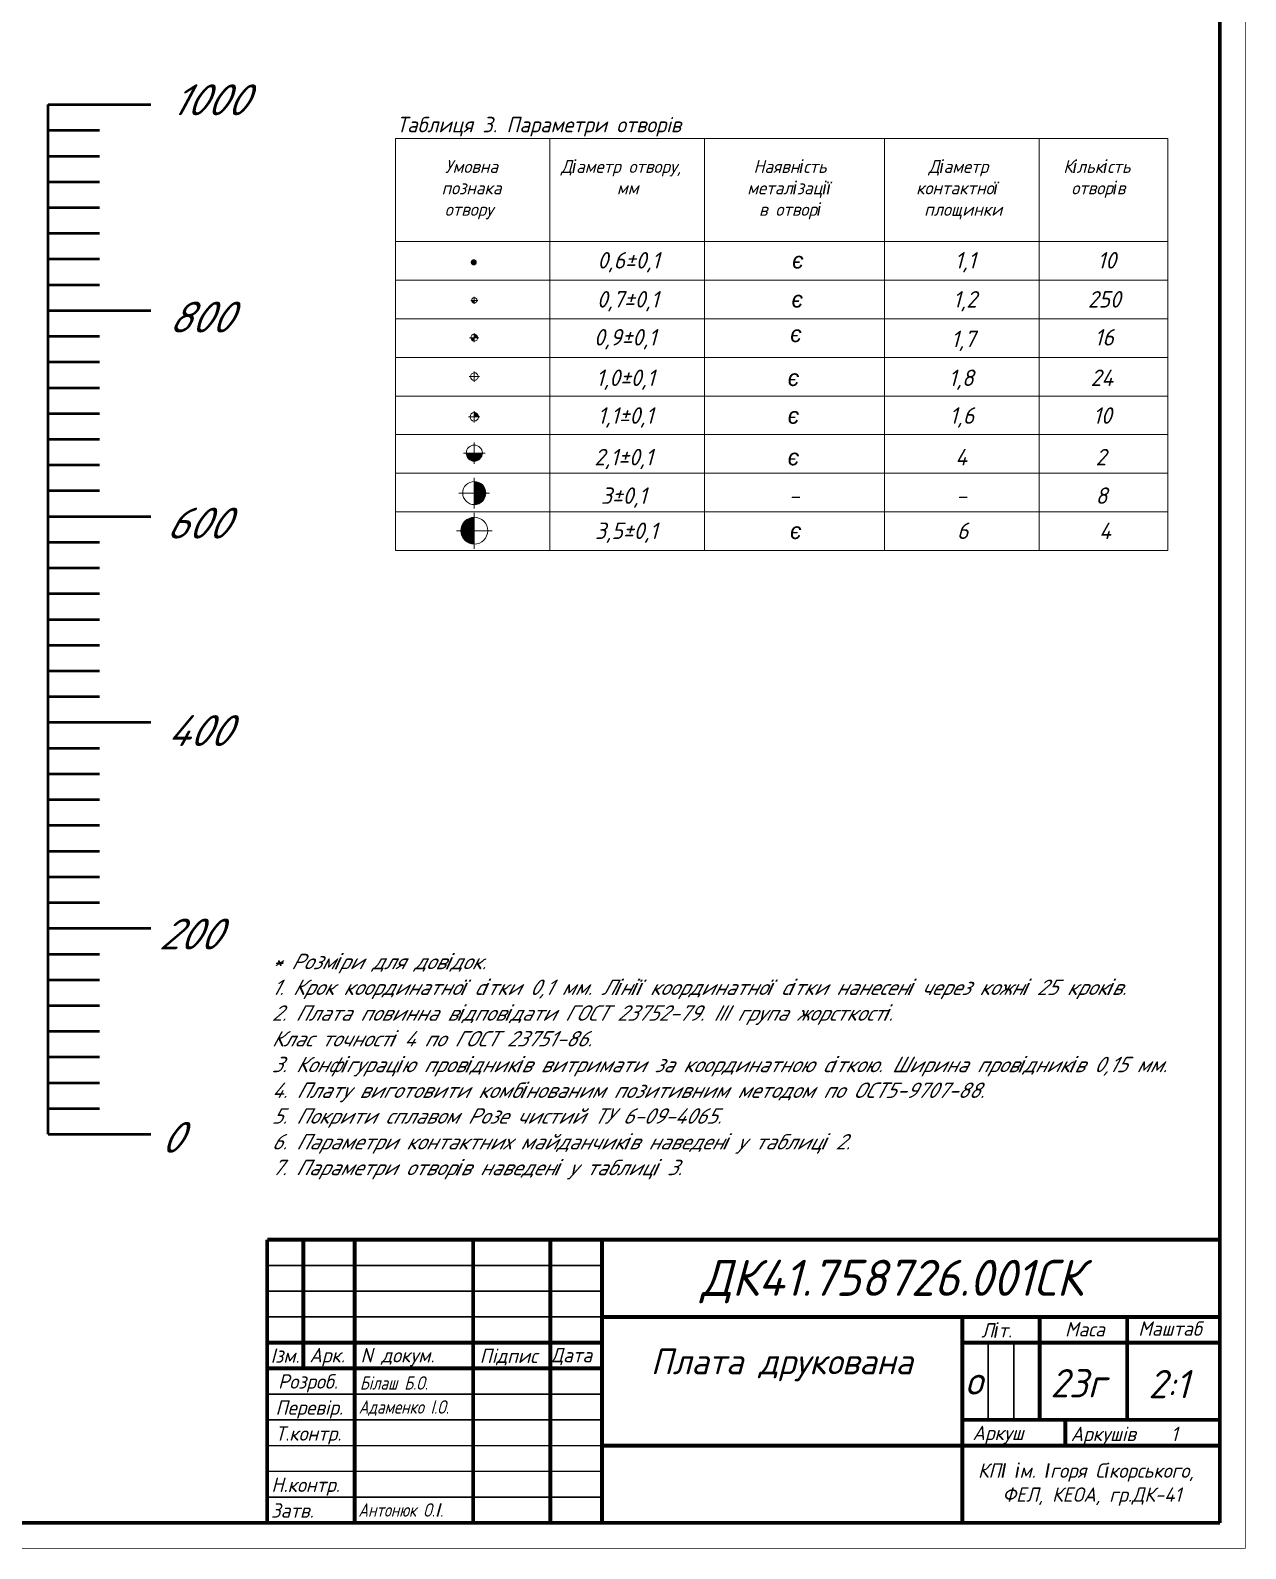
# Paper-space layout 'Layout1' of a CAD drawing. Header units: millimetres. Extents: x 0 to 841, y 0 to 594.
# Drawn here: x 605.1 to 841.1, y 0 to 294.9 of the extents above; entities that cross this region are included whole.
import ezdxf

# ---------------------------------------------------------------- set-up
doc = ezdxf.new("R2010")
doc.units = ezdxf.units.MM
doc.layers.get('0').update_dxf_attribs({"lineweight": 50})
for name, color, linetype in [('Mechanical3', 76, 'Continuous'), ('PDF _Геометрия', 7, 'Continuous'), ('PDF _Сплошная заливка', 7, 'Continuous')]:
    doc.layers.add(name, color=color, linetype=linetype)
doc.styles.add('Gost', font='gost.ttf', dxfattribs={"oblique": 15})
doc.styles.add('GOST-2.304_Type-B_italic', font='')
doc.styles.get('GOST-2.304_Type-B_italic').set_extended_font_data('GOST Common', italic=True)

psp = doc.layouts.get("Layout1")

# ---------------------------------------------------------------- hatches: boundary and pattern name
at = {"layer": 'PDF _Сплошная заливка', "transparency": 33554559}
for color, points in [(256, [(691.167, 250.448), (691.167, 250.448), (691.167, 250.448, -0.4142021), (691.765, 249.85), (691.765, 249.85), (691.765, 249.85), (691.765, 249.85, -0.4142021), (691.167, 249.252), (691.167, 249.252), (691.167, 249.252), (691.167, 249.252, -0.4142462), (690.569, 249.85), (690.569, 249.85), (690.569, 249.85), (690.569, 249.85, -0.4142462)]), (7, [(690.737, 242.466, 0.4142588), (691.26, 241.943), (691.26, 241.943), (691.26, 241.943), (691.26, 242.466), (691.26, 242.466)]), (7, [(690.587, 235.215, 0.4142189), (691.26, 234.543), (691.26, 234.543), (691.26, 234.543), (691.26, 235.215), (691.26, 235.215)]), (7, [(691.932, 235.215, 0.4141972), (691.26, 235.888), (691.26, 235.888), (691.26, 235.888), (691.26, 235.215), (691.26, 235.215)]), (7, [(692.082, 219.846, 0.1989153), (691.841, 220.427), (691.841, 220.427, 0.1989153), (691.26, 220.667), (691.26, 220.667), (691.26, 220.667), (691.26, 219.846), (691.26, 219.846)]), (7, [(689.691, 212.793, 0.4142252), (691.26, 211.224), (691.26, 211.224), (691.26, 211.224), (691.26, 212.793), (691.26, 212.793)]), (7, [(691.26, 211.224, 0.4142177), (692.829, 212.793), (692.829, 212.793), (692.829, 212.793), (691.26, 212.793), (691.26, 212.793)]), (7, [(693.502, 205.033, 0.1989214), (692.845, 206.618), (692.845, 206.618, 0.1989005), (691.261, 207.274), (691.261, 207.274), (691.261, 207.274), (691.261, 205.033), (691.261, 205.033)]), (7, [(691.261, 202.792, 0.1989258), (692.845, 203.448), (692.845, 203.448, 0.1989407), (693.502, 205.033), (693.502, 205.033), (693.502, 205.033), (691.261, 205.033), (691.261, 205.033)]), (7, [(691.261, 200.319, 0.1989141), (689.415, 199.554), (689.415, 199.554, 0.198894), (688.65, 197.708), (688.65, 197.708), (688.65, 197.708), (691.261, 197.708), (691.261, 197.708)]), (7, [(688.65, 197.708, 0.1989141), (689.415, 195.862), (689.415, 195.862, 0.1989141), (691.261, 195.098), (691.261, 195.098), (691.261, 195.098), (691.261, 197.708), (691.261, 197.708)])]:
    psp.add_hatch(color=color, dxfattribs=at).paths.add_polyline_path(points)

# ---------------------------------------------------------------- linework, layer by layer
for p, q in [((608.483, 270.5), (608.483, 280.5)), ((608.483, 280.5), (628.483, 280.5)), ((608.483, 275.5), (618.483, 275.5)), ((608.483, 260.5), (608.483, 270.5)), ((608.483, 270.5), (618.483, 270.5)), ((608.483, 265.5), (618.483, 265.5)), ((608.483, 250.5), (608.483, 260.5)), ((608.483, 260.5), (618.483, 260.5)), ((608.483, 255.5), (618.483, 255.5)), ((608.483, 240.5), (608.483, 250.5)), ((608.483, 250.5), (618.483, 250.5)), ((608.483, 245.5), (618.483, 245.5)), ((608.483, 230.5), (608.483, 240.5)), ((608.483, 240.5), (628.483, 240.5)), ((608.483, 235.5), (618.483, 235.5)), ((608.483, 220.5), (608.483, 230.5)), ((608.483, 230.5), (618.483, 230.5)), ((608.483, 225.5), (618.483, 225.5)), ((608.483, 210.5), (608.483, 220.5)), ((608.483, 220.5), (618.483, 220.5)), ((608.483, 215.5), (618.483, 215.5)), ((608.483, 200.5), (608.483, 210.5)), ((608.483, 210.5), (618.483, 210.5)), ((608.483, 205.5), (618.483, 205.5)), ((608.483, 190.5), (608.483, 200.5)), ((608.483, 200.5), (628.483, 200.5)), ((608.483, 195.5), (618.483, 195.5)), ((608.483, 180.5), (608.483, 190.5)), ((608.483, 190.5), (618.483, 190.5)), ((608.483, 185.5), (618.483, 185.5)), ((608.483, 170.5), (608.483, 180.5)), ((608.483, 180.5), (618.483, 180.5)), ((608.483, 175.5), (618.483, 175.5)), ((608.483, 160.5), (608.483, 170.5)), ((608.483, 170.5), (618.483, 170.5)), ((608.483, 165.5), (618.483, 165.5)), ((608.483, 150.5), (608.483, 160.5)), ((608.483, 160.5), (628.483, 160.5)), ((608.483, 155.5), (618.483, 155.5)), ((608.483, 140.5), (608.483, 150.5)), ((608.483, 150.5), (618.483, 150.5)), ((608.483, 145.5), (618.483, 145.5)), ((608.483, 130.5), (608.483, 140.5)), ((608.483, 140.5), (618.483, 140.5)), ((608.483, 135.5), (618.483, 135.5)), ((608.483, 120.5), (608.483, 130.5)), ((608.483, 130.5), (618.483, 130.5)), ((608.483, 125.5), (618.483, 125.5)), ((608.483, 110.5), (608.483, 120.5)), ((608.483, 120.5), (628.483, 120.5)), ((608.483, 115.5), (618.483, 115.5)), ((608.483, 100.5), (608.483, 110.5)), ((608.483, 110.5), (618.483, 110.5)), ((608.483, 105.5), (618.483, 105.5)), ((608.483, 90.5), (608.483, 100.5)), ((608.483, 100.5), (618.483, 100.5)), ((608.483, 95.5), (618.483, 95.5)), ((608.483, 80.5), (608.483, 90.5)), ((608.483, 90.5), (618.483, 90.5)), ((608.483, 85.5), (618.483, 85.5)), ((608.483, 80.5), (628.483, 80.5))]:
    psp.add_line(p, q)
at = {"color": 18, "lineweight": 40, "true_color": 0x000000}
for points, const_width in [([(0.05, 594.007), (841.007, 594.007), (841.007, 0.05), (0.05, 0.05), (0.05, 594.007)], 0.0991), ([(836.05, 5.007), (836.05, 589.007)], 0.749), ([(836.05, 60.007), (651.05, 60.007)], 0.749), ([(651.05, 60.007), (651.05, 5.007)], 0.749), ([(658.05, 60.007), (658.05, 35.007)], 0.749), ([(668.05, 5.007), (668.05, 60.007)], 0.749), ([(691.05, 60.007), (691.05, 5.007)], 0.749), ([(706.05, 5.007), (706.05, 60.007)], 0.749), ([(716.05, 60.007), (716.05, 5.007)], 0.749), ([(716.05, 55.007), (651.05, 55.007)], 0.3), ([(651.05, 50.007), (716.05, 50.007)], 0.3), ([(716.05, 45.007), (651.05, 45.007)], 0.3), ([(716.05, 45.007), (836.05, 45.007)], 0.749), ([(786.05, 45.007), (786.05, 5.007)], 0.749), ([(801.05, 25.007), (801.05, 45.007)], 0.749), ([(818.05, 45.007), (818.05, 25.007)], 0.749), ([(716.05, 40.007), (651.05, 40.007)], 0.749), ([(836.05, 40.007), (786.05, 40.007)], 0.749), ([(791.05, 25.007), (791.05, 40.007)], 0.3), ([(796.05, 40.007), (796.05, 25.007)], 0.3), ([(651.05, 35.007), (716.05, 35.007)], 0.749), ([(651.05, 30.007), (716.05, 30.007)], 0.3), ([(716.05, 25.007), (651.05, 25.007)], 0.3), ([(786.05, 25.007), (836.05, 25.007)], 0.749), ([(806.05, 25.007), (806.05, 20.007)], 0.749), ([(651.05, 20.007), (716.05, 20.007)], 0.3), ([(836.05, 20.007), (716.05, 20.007)], 0.749), ([(716.05, 15.007), (651.05, 15.007)], 0.3), ([(651.05, 10.007), (716.05, 10.007)], 0.3), ([(836.05, 5.007), (8.05, 5.007)], 0.749)]:
    psp.add_lwpolyline(points, dxfattribs=dict(at, const_width=const_width))
at = {"layer": 'Mechanical3'}
psp.add_line((608.483, 80.5), (628.483, 80.5), dxfattribs=at)
at = {"layer": 'PDF _Геометрия', "lineweight": 9}
for points in [[(691.957, 242.466), (690.562, 242.466)], [(691.26, 241.769), (691.26, 243.163)], [(691.259, 234.319), (691.259, 236.111)], [(692.156, 235.215), (690.363, 235.215)], [(692.256, 227.663), (690.264, 227.663)], [(691.26, 226.667), (691.26, 228.659)], [(692.356, 219.846), (690.164, 219.846)], [(691.26, 218.75), (691.26, 220.941)], [(693.352, 212.793), (689.168, 212.793)], [(691.26, 210.701), (691.26, 214.884)], [(691.26, 202.044), (691.26, 208.021)], [(694.249, 205.033), (688.272, 205.033)], [(691.26, 194.228), (691.26, 201.188)], [(694.741, 197.708), (687.78, 197.708)]]:
    psp.add_lwpolyline(points, dxfattribs=at)
for points in [[(691.783, 242.466, 0.4140361), (691.26, 242.989, 0.4138106), (690.737, 242.466, 0.4138106), (691.26, 241.943, 0.4140361)], [(691.932, 235.215, 0.4144013), (691.259, 235.887, 0.4142259), (690.587, 235.215, 0.4144013), (691.259, 234.543, 0.4145768)], [(692.007, 227.663, 0.4145109), (691.26, 228.411, 0.414158), (690.512, 227.663, 0.414158), (691.26, 226.916, 0.4145109)], [(692.082, 219.846, 0.4142795), (691.26, 220.667, 0.4141361), (690.438, 219.846, 0.414136), (691.26, 219.024, 0.4142795)], [(692.829, 212.793, 0.4140537), (691.26, 214.361, 0.4139785), (689.691, 212.793, 0.4140537), (691.26, 211.224, 0.414129)], [(693.502, 205.033, 0.4143932), (691.26, 207.274, 0.4142756), (689.019, 205.033, 0.414158), (691.26, 202.792, 0.4142756)], [(693.871, 197.708, 0.4142588), (691.26, 200.318, 0.4142137), (688.65, 197.708, 0.414158), (691.26, 195.098, 0.4142032)]]:
    psp.add_lwpolyline(points, format="xyb", close=True, dxfattribs=at)
at = {"layer": 'PDF _Сплошная заливка', "lineweight": 20}
for p, q in [((825.956, 273.883), (675.956, 273.883)), ((675.956, 273.883), (675.956, 253.883)), ((705.956, 273.883), (705.956, 253.883)), ((735.956, 273.883), (735.956, 253.883)), ((770.956, 273.883), (770.956, 253.883)), ((800.956, 273.883), (800.956, 253.883)), ((825.956, 253.883), (825.956, 273.883)), ((675.956, 253.883), (675.956, 246.383)), ((675.956, 253.883), (825.956, 253.883)), ((705.956, 246.383), (705.956, 253.883)), ((735.956, 246.383), (735.956, 253.883)), ((770.956, 246.383), (770.956, 253.883)), ((800.956, 246.383), (800.956, 253.883)), ((825.956, 246.383), (825.956, 253.883)), ((675.956, 246.383), (825.956, 246.383)), ((675.956, 246.383), (675.956, 238.883)), ((705.956, 238.883), (705.956, 246.383)), ((735.956, 238.883), (735.956, 246.383)), ((770.956, 238.883), (770.956, 246.383)), ((800.956, 238.883), (800.956, 246.383)), ((825.956, 238.883), (825.956, 246.383)), ((675.956, 238.883), (825.956, 238.883)), ((675.956, 238.883), (675.956, 231.383)), ((705.956, 231.383), (705.956, 238.883)), ((735.956, 231.383), (735.956, 238.883)), ((770.956, 231.383), (770.956, 238.883)), ((800.956, 231.383), (800.956, 238.883)), ((825.956, 231.383), (825.956, 238.883)), ((675.956, 231.383), (825.956, 231.383)), ((675.956, 231.383), (675.956, 223.883)), ((705.956, 223.883), (705.956, 231.383)), ((735.956, 223.883), (735.956, 231.383)), ((770.956, 223.883), (770.956, 231.383)), ((800.956, 223.883), (800.956, 231.383)), ((825.956, 223.883), (825.956, 231.383)), ((675.956, 223.883), (825.956, 223.883)), ((675.956, 223.883), (675.956, 216.383)), ((705.956, 216.383), (705.956, 223.883)), ((735.956, 216.383), (735.956, 223.883)), ((770.956, 216.383), (770.956, 223.883)), ((800.956, 216.383), (800.956, 223.883)), ((825.956, 216.383), (825.956, 223.883)), ((675.956, 216.383), (825.956, 216.383)), ((675.956, 216.383), (675.956, 208.883)), ((705.956, 208.883), (705.956, 216.383)), ((735.956, 208.883), (735.956, 216.383)), ((770.956, 208.883), (770.956, 216.383)), ((800.956, 208.883), (800.956, 216.383)), ((825.956, 208.883), (825.956, 216.383)), ((675.956, 208.883), (825.956, 208.883)), ((675.956, 208.883), (675.956, 201.383)), ((705.956, 201.383), (705.956, 208.883)), ((735.956, 201.383), (735.956, 208.883)), ((770.956, 201.383), (770.956, 208.883)), ((800.956, 201.383), (800.956, 208.883)), ((825.956, 201.383), (825.956, 208.883)), ((675.956, 201.383), (825.956, 201.383)), ((675.956, 201.383), (675.956, 193.883)), ((705.956, 193.883), (705.956, 201.383)), ((735.956, 193.883), (735.956, 201.383)), ((770.956, 193.883), (770.956, 201.383)), ((800.956, 193.883), (800.956, 201.383)), ((825.956, 193.883), (825.956, 201.383)), ((675.956, 193.883), (825.956, 193.883))]:
    psp.add_line(p, q, dxfattribs=at)

# ---------------------------------------------------------------- texts
at = {"char_height": 6, "attachment_point": 1, "style": 'Gost'}
for s, width, insert in [('{\\fGOST type B|b0|i1|c204|p34;1000}', 15.88495, (632.349, 284.414)), ('{\\fGOST type B|b0|i1|c204|p34;800}', 15.88495, (631.787, 242.214)), ('{\\fGOST type B|b0|i1|c204|p34;600}', 15.88495, (631.355, 202.193)), ('{\\fGOST type B|b0|i1|c204|p34;400}', 15.88495, (631.489, 161.9)), ('{\\fGOST type B|b0|i1|c204|p34;200}', 15.88495, (629.954, 122.383)), ('{\\fGOST type B|b0|i1|c204|p34;0}', 5.5, (630.302, 82.897))]:
    psp.add_mtext_dynamic_manual_height_columns(s, width=width, gutter_width=17.5, heights=[0], dxfattribs=dict(at, insert=insert))
at = {"lineweight": 40, "attachment_point": 1}
for s, width, heights, insert, char_height, style in [('{\\fGOST type B|b0|i1|c204|p34;Таблиця 3}. Параметри отворів', 77.2439, [0], (676.181, 278.103), 3, 'GOST-2.304_Type-B_italic'), ('\\pi15;\\P\\pi9.6437;{\\fGOST type B|b0|i1|c204|p34;Умовна \\P\\pi8.9613;познака\\P\\pi9.5713;отвору}', 30, [20], (675.956, 273.883), 2.5, 'GOST-2.304_Type-B_italic'), ('\\pi15;\\P\\pi2.1406;{\\fGOST type B|b0|i1|c204|p34;Д\\fArial|b0|i1|c204|p34;і\\fGOST type B|b0|i1|c204|p34;аметр отвору,\\P\\pi12.993;мм}', 30, [20], (705.956, 273.883), 2.5, 'GOST-2.304_Type-B_italic'), ('\\pi17.208;{\\fGOST type B|b0|i1|c204|p34;\\P\\pi9.5426;Наявн\\fArial|b0|i1|c204|p34;і\\fGOST type B|b0|i1|c204|p34;сть \\P\\pi8.3123;метал\\fArial|b0|i1|c204|p34;і\\fGOST type B|b0|i1|c204|p34;зац\\fArial|b0|i1|c204|p34;ії\\fGOST type B|b0|i1|c204|p34;\\P\\pi10.603;в отвор\\fArial|b0|i1|c204|p34;і}', 34.41672, [29.974], (735.956, 273.883), 2.5, 'GOST-2.304_Type-B_italic'), ('\\pi15;\\P\\pi8.5126;{\\fGOST type B|b0|i1|c204|p34;Д\\fArial|b0|i1|c204|p34;і\\fGOST type B|b0|i1|c204|p34;аметр \\P\\pi6.1078;контактно\\fArial|b0|i1|c204|p34;ї\\fGOST type B|b0|i1|c204|p34; \\P\\pi7.6724;площинки}', 30, [29.974], (770.956, 273.883), 2.5, 'GOST-2.304_Type-B_italic'), ('\\pi12.24;{\\fGOST type B|b0|i1|c204|p34;\\P\\pi4.6961;К\\fArial|b0|i1|c204|p34;і\\fGOST type B|b0|i1|c204|p34;льк\\fArial|b0|i1|c204|p34;і\\fGOST type B|b0|i1|c204|p34;сть \\P\\pi6.2587;отвор\\fArial|b0|i1|c204|p34;і\\fGOST type B|b0|i1|c204|p34;в}', 24.4791, [29.974], (800.956, 273.883), 2.5, 'GOST-2.304_Type-B_italic'), ('\\pi15;\\P\\pi8.6803;{\\fGOST type B|b0|i1|c204|p34;\\H1.6x;0,6±0,1}', 30, [9.615], (706.509, 255.174), 2, 'GOST-2.304_Type-B_italic'), ('\\pi17.5;\\P\\pi16.487;{\\fArial|b0|i1|c204|p34;\\H1.6x;є}', 35, [9.615], (736.509, 255.174), 2, 'GOST-2.304_Type-B_italic'), ('\\pi12.5;{\\fGOST type B|b0|i1|c204|p34;\\P\\pi10.777;\\H1.6x;10}', 25, [9.615], (801.509, 255.174), 2, 'GOST-2.304_Type-B_italic'), ('\\pi15;\\P\\pi8.6803;{\\fGOST type B|b0|i1|c204|p34;\\H1.6x;0,7±0,1}', 30, [9.615], (706.399, 247.598), 2, 'GOST-2.304_Type-B_italic'), ('\\pi17.5;\\P\\pi16.487;{\\fArial|b0|i1|c204|p34;\\H1.6x;є}', 35, [9.615], (736.399, 247.598), 2, 'GOST-2.304_Type-B_italic'), ('\\pi12.5;\\P\\pi9.0137;{\\fGOST type B|b0|i1|c204|p34;\\H1.6x;250}', 25, [9.615], (801.399, 247.598), 2, 'GOST-2.304_Type-B_italic'), ('\\pi15;\\P\\pi8.6803;{\\fGOST type B|b0|i1|c204|p34;\\H1.6x;0,9±0,1}', 30, [9.615], (705.837, 240.224), 2, 'GOST-2.304_Type-B_italic'), ('\\pi17.5;\\P\\pi16.487;{\\fArial|b0|i1|c204|p34;\\H1.6x;є}', 35, [9.615], (736.145, 240.889), 2, 'GOST-2.304_Type-B_italic'), ('\\pi12.5;\\P\\pi10.883;{\\fGOST type B|b0|i1|c204|p34;\\H1.6x;16}', 25, [9.615], (800.837, 240.224), 2, 'GOST-2.304_Type-B_italic'), ('\\pi15;\\P\\pi9.2597;{\\fGOST type B|b0|i1|c204|p34;\\H1.6x;1,0±0,1}', 30, [9.615], (705.66, 232.359), 2, 'GOST-2.304_Type-B_italic'), ('\\pi17.5;\\P\\pi16.487;{\\fArial|b0|i1|c204|p34;\\H1.6x;є}', 35, [9.615], (735.66, 232.359), 2, 'GOST-2.304_Type-B_italic'), ('\\pi15;\\P\\pi12.734;{\\fGOST type B|b0|i1|c204|p34;\\H1.6x;1,8}', 30, [9.615], (770.66, 232.359), 2, 'GOST-2.304_Type-B_italic'), ('\\pi12.5;{\\fGOST type B|b0|i1|c204|p34;\\P\\pi10.289;\\H1.6x;24}', 25, [9.615], (800.66, 232.359), 2, 'GOST-2.304_Type-B_italic'), ('\\pi15;\\P\\pi9.5765;{\\fGOST type B|b0|i1|c204|p34;\\H1.6x;1,1±0,1}', 30, [9.615], (705.66, 225.024), 2, 'GOST-2.304_Type-B_italic'), ('\\pi15;\\P\\pi12.908;{\\fGOST type B|b0|i1|c204|p34;\\H1.6x;1,6}', 30, [9.615], (770.66, 225.024), 2, 'GOST-2.304_Type-B_italic'), ('\\pi12.5;{\\fGOST type B|b0|i1|c204|p34;\\P\\pi10.777;\\H1.6x;10}', 25, [9.615], (800.66, 225.024), 2, 'GOST-2.304_Type-B_italic'), ('\\pi17.5;\\P\\pi16.487;{\\fArial|b0|i1|c204|p34;\\H1.6x;є}', 35, [9.615], (735.66, 225.024), 2, 'GOST-2.304_Type-B_italic'), ('\\pi15;\\P\\pi8.9225;{\\fGOST type B|b0|i1|c204|p34;\\H1.6x;2,1±0,1}', 30, [9.615], (705.66, 216.949), 2, 'GOST-2.304_Type-B_italic'), ('\\pi17.5;\\P\\pi16.487;{\\fArial|b0|i1|c204|p34;\\H1.6x;є}', 35, [9.615], (735.66, 216.949), 2, 'GOST-2.304_Type-B_italic'), ('\\pi15;\\P\\pi14.009;{\\fGOST type B|b0|i1|c204|p34;\\H1.6x;4}', 30, [9.615], (770.66, 216.949), 2, 'GOST-2.304_Type-B_italic'), ('\\pi12.5;{\\fGOST type B|b0|i1|c204|p34;\\P\\pi11.254;\\H1.6x;2}', 25, [9.615], (800.66, 216.949), 2, 'GOST-2.304_Type-B_italic'), ('\\pi15;\\P\\pi10.205;{\\fGOST type B|b0|i1|c204|p34;\\H1.6x;3±0,1}', 30, [9.615], (705.66, 209.467), 2, 'GOST-2.304_Type-B_italic'), ('\\pi17.5;\\P\\pi16.686;{\\fGOST type B|b0|i1|c204|p34;\\H1.6x;-}', 35, [9.615], (735.66, 209.467), 2, 'GOST-2.304_Type-B_italic'), ('\\pi15;\\P\\pi14.186;{\\fGOST type B|b0|i1|c204|p34;\\H1.6x;-}', 30, [9.615], (770.66, 209.467), 2, 'GOST-2.304_Type-B_italic'), ('\\pi12.5;{\\fGOST type B|b0|i1|c204|p34;\\P\\pi11.265;\\H1.6x;8}', 25, [9.615], (800.66, 209.467), 2, 'GOST-2.304_Type-B_italic'), ('\\pi15;\\P\\pi8.6204;{\\fGOST type B|b0|i1|c204|p34;\\H1.6x;3,5±0,1}', 30, [9.615], (706.104, 202.637), 2, 'GOST-2.304_Type-B_italic'), ('\\pi17.5;\\P\\pi16.487;{\\fArial|b0|i1|c204|p34;\\H1.6x;є}', 35, [9.615], (736.104, 202.637), 2, 'GOST-2.304_Type-B_italic'), ('\\pi15;\\P\\pi13.907;{\\fGOST type B|b0|i1|c204|p34;\\H1.6x;6}', 30, [9.615], (771.104, 202.637), 2, 'GOST-2.304_Type-B_italic'), ('\\pi12.5;{\\fGOST type B|b0|i1|c204|p34;\\P\\pi11.509;\\H1.6x;4}', 25, [9.615], (801.104, 202.637), 2, 'GOST-2.304_Type-B_italic'), ('{\\fGOST type B|b0|i1|c204|p34;* Розм\\fArial|b0|i1|c204|p34;і\\fGOST type B|b0|i1|c204|p34;ри для дов\\fArial|b0|i1|c204|p34;і\\fGOST type B|b0|i1|c204|p34;док.\\P1. Крок координатно\\fArial|b0|i1|c204|p34;ї\\fGOST type B|b0|i1|c204|p34; с\\fArial|b0|i1|c204|p34;і\\fGOST type B|b0|i1|c204|p34;тки 0,1 мм. Л\\fArial|b0|i1|c204|p34;і\\fGOST type B|b0|i1|c204|p34;н\\fArial|b0|i1|c204|p34;ії\\fGOST type B|b0|i1|c204|p34; координатно\\fArial|b0|i1|c204|p34;ї\\fGOST type B|b0|i1|c204|p34; с\\fArial|b0|i1|c204|p34;і\\fGOST type B|b0|i1|c204|p34;тки нанесен\\fArial|b0|i1|c204|p34;і\\fGOST type B|b0|i1|c204|p34; через кожн\\fArial|b0|i1|c204|p34;і\\fGOST type B|b0|i1|c204|p34; 25 крок\\fArial|b0|i1|c204|p34;і\\fGOST type B|b0|i1|c204|p34;в.\\P2. Плата повинна в\\fArial|b0|i1|c204|p34;і\\fGOST type B|b0|i1|c204|p34;дпов\\fArial|b0|i1|c204|p34;і\\fGOST type B|b0|i1|c204|p34;дати ГОСТ 23752-79. III група жорсткост\\fArial|b0|i1|c204|p34;і\\fGOST type B|b0|i1|c204|p34;.\\PКлас точност\\fArial|b0|i1|c204|p34;і\\fGOST type B|b0|i1|c204|p34; 4 по ГОСТ 23751-86. \\P3. Конф\\fArial|b0|i1|c204|p34;і\\fGOST type B|b0|i1|c204|p34;гурац\\fArial|b0|i1|c204|p34;і\\fGOST type B|b0|i1|c204|p34;ю пров\\fArial|b0|i1|c204|p34;і\\fGOST type B|b0|i1|c204|p34;дник\\fArial|b0|i1|c204|p34;і\\fGOST type B|b0|i1|c204|p34;в витримати за координатною с\\fArial|b0|i1|c204|p34;і\\fGOST type B|b0|i1|c204|p34;ткою. Ширина пров\\fArial|b0|i1|c204|p34;і\\fGOST type B|b0|i1|c204|p34;дник\\fArial|b0|i1|c204|p34;і\\fGOST type B|b0|i1|c204|p34;в 0,15 мм.\\P4. Плату виготовити комб\\fArial|b0|i1|c204|p34;і\\fGOST type B|b0|i1|c204|p34;нованим позитивним методом по ОСТ5-9707-88.\\P5. Покрити сплавом Розе чистий ТУ 6-09-4065.\\P6. Параметри контактних майданчик\\fArial|b0|i1|c204|p34;і\\fGOST type B|b0|i1|c204|p34;в наведен\\fArial|b0|i1|c204|p34;і\\fGOST type B|b0|i1|c204|p34; у таблиц\\fArial|b0|i1|c204|p34;і\\fGOST type B|b0|i1|c204|p34; 2.\\P7. Параметри отвор\\fArial|b0|i1|c204|p34;і\\fGOST type B|b0|i1|c204|p34;в наведен\\fArial|b0|i1|c204|p34;і\\fGOST type B|b0|i1|c204|p34; у таблиц\\fArial|b0|i1|c204|p34;і\\fGOST type B|b0|i1|c204|p34; 3.}', 177.75188, [0], (651.905, 115.539), 3, 'Gost')]:
    psp.add_mtext_dynamic_manual_height_columns(s, width=width, gutter_width=12.5, heights=heights, dxfattribs=dict(at, insert=insert, char_height=char_height, style=style))
at = {"lineweight": 40}
note = psp.add_mtext_dynamic_manual_height_columns('\\pi15;\\P\\pi13.062;{\\fGOST type B|b0|i1|c204|p34;\\H1.6x;1,1\\P\\pi15;}', width=30, gutter_width=12.5, heights=[9.615, 0], dxfattribs=dict(at, insert=(771.509, 255.174), char_height=2, attachment_point=1, style='GOST-2.304_Type-B_italic'))
note = psp.add_mtext_dynamic_manual_height_columns('\\pi15;\\P\\pi12.824;{\\fGOST type B|b0|i1|c204|p34;\\H1.6x;1,2\\P\\pi15;}', width=30, gutter_width=12.5, heights=[9.615, 0], dxfattribs=dict(at, insert=(771.399, 247.598), char_height=2, attachment_point=1, style='GOST-2.304_Type-B_italic'))
for column, words in zip(note.columns.linked_columns, ['\\pi15;']):
    column.text = words
note = psp.add_mtext_dynamic_manual_height_columns('\\pi15;\\P\\pi12.731;{\\fGOST type B|b0|i1|c204|p34;\\H1.6x;1,7\\P\\pi15;}', width=30, gutter_width=12.5, heights=[9.615, 0], dxfattribs=dict(at, insert=(771.145, 239.906), char_height=2, attachment_point=1, style='GOST-2.304_Type-B_italic'))
for column, words in zip(note.columns.linked_columns, ['\\pi15;']):
    column.text = words
at = {"color": 18, "true_color": 0x000000, "attachment_point": 1}
for s, width, heights, insert, char_height, style in [('\\pi20.285;{\\fGOST type B|b0|i1|c204|p34;ДК41.758726.001СК}', 120, [19.892], (714.999, 56.102), 7, 'GOST-2.304_Type-B_italic'), ('\\pi5.3449;{\\fGOST type B|b0|i1|c204|p34;Л\\fArial|b0|i1|c204|p34;і\\fGOST type B|b0|i1|c204|p34;т.}', 17.43543, [0], (784.37, 43.806), 2.8, 'GOST-2.304_Type-B_italic'), ('\\pi4.6573;{\\fGOST type B|b0|i1|c204|p34;Маса}', 17.43543, [0], (801.312, 44.006), 2.8, 'GOST-2.304_Type-B_italic'), ('\\pi1.8959;{\\fGOST type B|b0|i1|c204|p34;Маштаб}', 17.43543, [0], (818.312, 44.139), 2.8, 'GOST-2.304_Type-B_italic'), ('{\\fGOST type B|b0|i1|c204|p34;Ізм.}', 9.99997, [0], (651.719, 38.889), 2.8, 'GOST-2.304_Type-B_italic'), ('{\\fGOST type B|b0|i1|c204|p34;Арк.}', 9.99997, [0], (659.242, 38.972), 2.8, 'GOST-2.304_Type-B_italic'), ('{\\fGOST type B|b0|i1|c204|p34;N докум.}', 18.27512, [0], (669.192, 38.972), 2.8, 'GOST-2.304_Type-B_italic'), ('{\\fGOST type B|b0|i1|c204|p34;Підпис}', 9.99997, [0], (692.309, 38.852), 2.8, 'GOST-2.304_Type-B_italic'), ('{\\fGOST type B|b0|i1|c204|p34;Дата}', 9.99997, [0], (706.102, 38.997), 2.8, 'GOST-2.304_Type-B_italic'), ('\\pi8.4419;{\\fGOST type B|b0|i1|c204|p34;\\H1.4286x;Плата друкована\\H0.7x; }', 70.00008, [0], (717.101, 38.867), 3.5, 'GOST-2.304_Type-B_italic'), ('{\\fGOST type B|b0|i1|c204|p34;Розроб.}', 9.99997, [0], (653.158, 33.873), 2.8, 'GOST-2.304_Type-B_italic'), ('Білаш Б.О.', 25.78352, [3.305], (669.047, 33.476), 2.6, 'Gost'), ('\\pi1.3499;{\\fGOST type B|b0|i1|c204|p34;о}', 6.24713, [0], (785.252, 35.404), 5.5, 'GOST-2.304_Type-B_italic'), ('\\pi2.0041;{\\fGOST type B|b0|i1|c204|p34;2\\fGOST type B|b0|i1|c0|p34;3\\fGOST type B|b0|i1|c204|p34;г}', 17.43543, [0], (801.132, 34.882), 5.5, 'GOST-2.304_Type-B_italic'), ('{\\fGOST type B|b0|i1|c204|p34;2:1}', 17.43543, [0], (822.181, 34.713), 5.5, 'GOST-2.304_Type-B_italic'), ('{\\fGOST type B|b0|i1|c204|p34;Перевір.}', 9.99997, [0], (652.664, 28.812), 2.8, 'GOST-2.304_Type-B_italic'), ('Адаменко І.О.', 23.33273, [0], (668.799, 28.812), 2.6, 'Gost'), ('{\\fGOST type B|b0|i1|c204|p34;Т.контр.}', 9.99997, [0], (652.637, 23.773), 2.8, 'GOST-2.304_Type-B_italic'), ('{\\fGOST type B|b0|i1|c204|p34; Аркуш }', 19.03943, [0], (786.312, 23.873), 2.8, 'GOST-2.304_Type-B_italic'), ('{\\fGOST type B|b0|i1|c204|p34;Аркушів    1}', 28.47472, [0], (807.084, 23.68), 2.8, 'GOST-2.304_Type-B_italic'), ('\\pi3.9079;{\\fGOST type B|b0|i1|c204|p34;КП\\fArial|b0|i1|c204|p34;І\\fGOST type B|b0|i1|c204|p34; \\fArial|b0|i1|c204|p34;і\\fGOST type B|b0|i1|c204|p34;м. \\fArial|b0|i1|c204|p34;І\\fGOST type B|b0|i1|c204|p34;горя С\\fArial|b0|i1|c204|p34;і\\fGOST type B|b0|i1|c204|p34;корського, \\P\\pi8.6646;ФЕЛ, КЕОА, гр.ДК-41}', 53.32719, [9.746], (785.165, 16.561), 2.8, 'GOST-2.304_Type-B_italic'), ('{\\fGOST type B|b0|i1|c204|p34;Н.контр.}', 15.37639, [0], (651.858, 13.811), 2.8, 'GOST-2.304_Type-B_italic'), ('{\\fGOST type B|b0|i1|c204|p34;Затв.}', 9.99997, [0], (651.782, 8.811), 2.8, 'GOST-2.304_Type-B_italic'), ('Антонюк О.{\\fArial|b0|i0|c204|p34;І}.', 25.50532, [0], (668.745, 8.811), 2.6, 'Gost')]:
    psp.add_mtext_dynamic_manual_height_columns(s, width=width, gutter_width=25, heights=heights, dxfattribs=dict(at, insert=insert, char_height=char_height, style=style))

doc.saveas('drawing.dxf')
